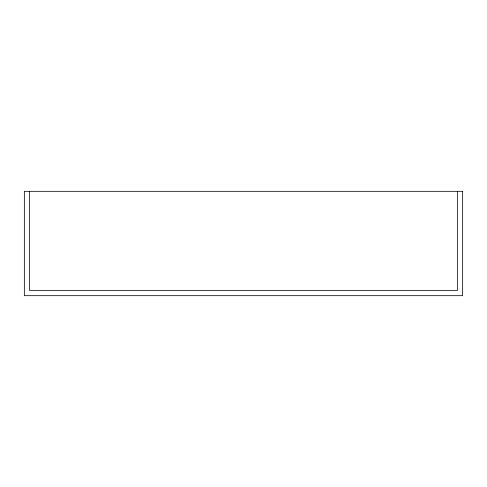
<?xml version="1.0" encoding="UTF-8"?>
<svg xmlns="http://www.w3.org/2000/svg" width="487" height="487" viewBox="0 0 487 487"><rect width="100%" height="100%" fill="white"/><g stroke="black" fill="none" stroke-linecap="round" stroke-linejoin="round"><path stroke-width="0.73" d="M457.433 191.324L457.433 290.459L29.567 290.459L29.567 191.324M462.65 191.324L24.35 191.324L24.35 295.676L462.65 295.676L462.65 191.324"/></g></svg>
